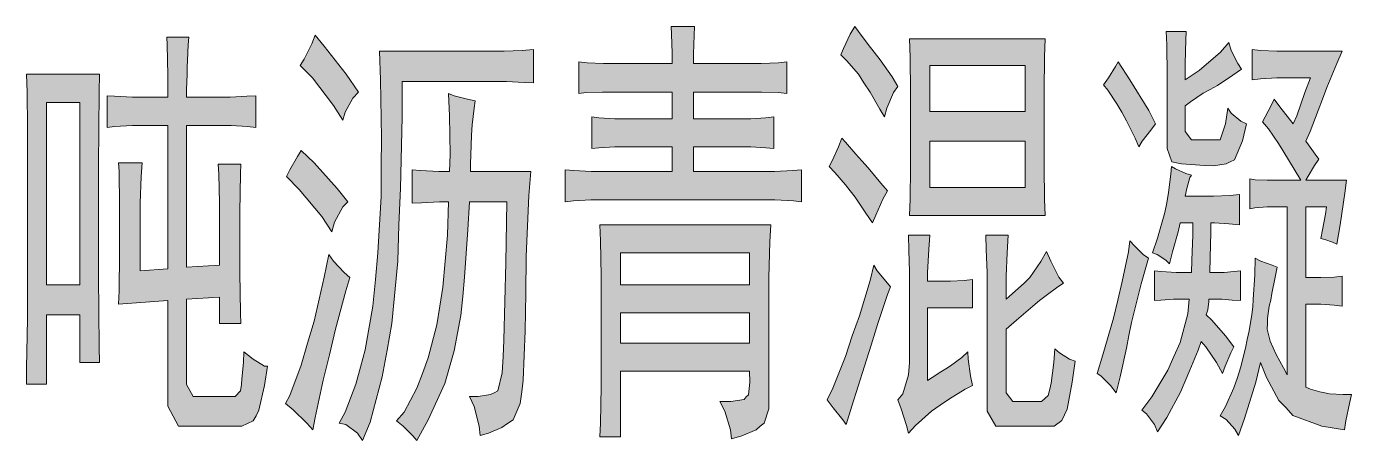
# Model space of a CAD drawing. Header units: millimetres. Extents: x 210 to 63265, y -7201 to 22496.
# Drawn here: x 60888.2 to 61351.6, y -3028.5 to -2883.9 of the extents above; entities that cross this region are included whole.
import ezdxf

# ---------------------------------------------------------------- set-up
doc = ezdxf.new("R2010")
doc.units = ezdxf.units.MM

msp = doc.modelspace()

# ---------------------------------------------------------------- hatches: boundary and pattern name
h = msp.add_hatch(color=0)
h.dxf.hatch_style = 2
h.paths.add_polyline_path([(61121.88, -2883.93), (61121.71, -2886.97), (61121.53, -2893.41), (61121.53, -2896.81), (61141.92, -2896.81), (61145.14, -2896.81), (61151.22, -2896.63), (61154.08, -2896.27), (61154.08, -2907.37), (61151.22, -2907.01), (61145.32, -2906.83), (61142.28, -2906.83), (61121.53, -2906.83), (61121.53, -2916.13), (61139.24, -2916.13), (61141.56, -2916.13), (61146.75, -2915.77), (61149.61, -2915.42), (61149.61, -2926.51), (61146.75, -2926.33), (61141.56, -2925.97), (61139.24, -2925.97), (61121.53, -2925.97), (61121.53, -2934.56), (61146.21, -2934.56), (61149.79, -2934.56), (61156.23, -2934.2), (61159.27, -2934.02), (61159.27, -2945.11), (61156.41, -2944.75), (61149.97, -2944.4), (61146.21, -2944.4), (61088.43, -2944.4), (61085.57, -2944.4), (61079.49, -2944.75), (61076.62, -2945.11), (61076.62, -2934.02), (61079.67, -2934.2), (61085.75, -2934.56), (61088.43, -2934.56), (61114.01, -2934.56), (61114.01, -2925.97), (61097.02, -2925.97), (61093.98, -2925.97), (61088.43, -2926.33), (61085.93, -2926.51), (61085.93, -2915.42), (61088.43, -2915.77), (61093.98, -2916.13), (61097.02, -2916.13), (61114.01, -2916.13), (61114.01, -2906.83), (61092.9, -2906.83), (61089.68, -2906.83), (61083.96, -2907.01), (61081.45, -2907.37), (61081.45, -2896.27), (61084.32, -2896.63), (61090.04, -2896.81), (61092.9, -2896.81), (61114.01, -2896.81), (61114.01, -2893.23), (61113.83, -2886.61), (61113.65, -2883.93)])
h = msp.add_hatch(color=0)
h.dxf.hatch_style = 2
h.paths.add_polyline_path([(61177.88, -2883.93), (61179.13, -2885.72), (61182.53, -2890.19), (61184.68, -2892.88), (61186.82, -2895.56), (61190.94, -2901.46), (61192.9, -2904.86), (61191.47, -2907.01), (61189.15, -2912.38), (61188.25, -2915.42), (61186.64, -2912.73), (61183.24, -2906.83), (61181.1, -2903.61), (61179.13, -2900.57), (61175.02, -2895.74), (61173.05, -2893.77), (61173.94, -2891.62), (61176.27, -2886.61)])
h = msp.add_hatch(color=0)
h.dxf.hatch_style = 2
h.paths.add_polyline_path([(61313.12, -2898.78), (61310.08, -2900.93), (61304.71, -2904.5), (61302.21, -2905.94), (61299.7, -2907.19), (61295.23, -2910.23), (61293.44, -2911.66), (61293.44, -2917.92), (61293.44, -2920.6), (61295.59, -2923.47), (61297.92, -2923.47), (61304.53, -2923.47), (61305.61, -2923.47), (61307.58, -2917.92), (61308.29, -2912.38), (61309.54, -2914.16), (61312.94, -2917.03), (61314.91, -2917.92), (61313.48, -2923.82), (61310.62, -2930.44), (61309.19, -2931.16), (61307.75, -2931.87), (61303.28, -2932.59), (61300.06, -2932.41), (61297.02, -2932.23), (61292.19, -2931.87), (61290.4, -2931.52), (61288.79, -2931.16), (61287.18, -2926.51), (61287.18, -2922.21), (61287.18, -2906.83), (61287.18, -2900.93), (61287, -2890.37), (61286.82, -2885.72), (61293.8, -2885.72), (61293.62, -2888.58), (61293.44, -2896.81), (61293.44, -2902.54), (61298.27, -2899.32), (61305.79, -2892.88), (61308.65, -2889.48), (61309.54, -2892.34), (61311.87, -2896.81)])
h = msp.add_hatch(color=0)
h.dxf.hatch_style = 2
h.paths.add_polyline_path([(60959.81, -3013.09), (60961.24, -3013.09), (60963.03, -3011.12), (60963.38, -3008.98), (60963.56, -3007.01), (60964.1, -3001.29), (60964.28, -2997.53), (60967.5, -3000.03), (60971.43, -3002.54), (60972.51, -3002.54), (60971.43, -3009.34), (60969.47, -3017.92), (60968.57, -3019.89), (60967.5, -3021.68), (60963.56, -3023.47), (60960.52, -3023.47), (60945.32, -3023.47), (60941.38, -3023.47), (60937.62, -3016.49), (60937.62, -3009.34), (60937.62, -2979.64), (60920.45, -2980.89), (60920.63, -2976.24), (60920.81, -2963.36), (60920.81, -2954.95), (60920.81, -2946.36), (60920.63, -2934.56), (60920.45, -2931.52), (60928.68, -2931.52), (60928.32, -2936.35), (60927.96, -2945.65), (60927.96, -2949.94), (60927.96, -2969.26), (60937.62, -2968.55), (60937.62, -2918.46), (60929.04, -2918.46), (60925.28, -2918.46), (60919.02, -2918.82), (60916.51, -2919.17), (60916.51, -2908.08), (60919.02, -2908.26), (60925.28, -2908.62), (60929.04, -2908.62), (60937.62, -2908.62), (60937.62, -2900.93), (60937.44, -2890.37), (60937.27, -2887.69), (60944.96, -2887.69), (60944.78, -2890.37), (60944.6, -2895.74), (60944.42, -2898.06), (60944.42, -2900.57), (60944.24, -2905.94), (60944.24, -2908.62), (60956.41, -2908.62), (60959.45, -2908.62), (60965.35, -2908.26), (60968.39, -2908.08), (60968.39, -2919.17), (60965.53, -2918.82), (60959.81, -2918.46), (60956.77, -2918.46), (60944.24, -2918.46), (60944.24, -2968.01), (60955.69, -2967.3), (60955.69, -2951.91), (60955.69, -2945.47), (60955.51, -2935.45), (60955.33, -2932.05), (60963.21, -2932.05), (60963.03, -2935.27), (60962.85, -2948.87), (60962.85, -2959.25), (60962.85, -2969.8), (60963.03, -2983.93), (60963.21, -2987.69), (60955.69, -2987.69), (60955.69, -2978.39), (60944.24, -2979.1), (60944.24, -3005.04), (60944.24, -3008.98), (60946.57, -3013.09), (60949.07, -3013.09)])
h = msp.add_hatch(color=0)
h.dxf.hatch_style = 2
h.paths.add_polyline_path([(60989.15, -2886.97), (60992.37, -2890.73), (61000.06, -2900.57), (61004.35, -2906.83), (61002.38, -2908.98), (60999.7, -2913.81), (60998.81, -2916.67), (60995.59, -2911.48), (60988.25, -2901.82), (60983.96, -2897.53), (60985.39, -2895.38), (60988.07, -2890.01)])
h = msp.add_hatch(color=0)
h.paths.add_polyline_path([(61244.43, -2888.22), (61244.25, -2894.49), (61244.07, -2906.47), (61244.07, -2912.38), (61244.07, -2927.76), (61244.07, -2932.95), (61244.25, -2944.22), (61244.43, -2949.94), (61197.02, -2949.94), (61197.2, -2944.22), (61197.38, -2933.31), (61197.38, -2928.48), (61197.38, -2912.38), (61197.38, -2906.83), (61197.2, -2894.66), (61197.02, -2888.22)])
h.paths.add_polyline_path([(61237.45, -2940.1), (61237.45, -2924), (61204.18, -2924), (61204.18, -2940.1)])
h.paths.add_polyline_path([(61237.45, -2913.63), (61237.45, -2897.53), (61204.18, -2897.53), (61204.18, -2913.63)])
h = msp.add_hatch(color=0)
h.dxf.hatch_style = 2
h.paths.add_polyline_path([(61005.78, -3028.48), (61003.99, -3025.97), (60999.88, -3022.93), (60997.55, -3022.39), (60999.7, -3018.64), (61003.46, -3008.8), (61005.07, -3002.9), (61006.68, -2996.81), (61009.36, -2981.61), (61010.25, -2972.3), (61011.15, -2963), (61012.22, -2943.32), (61012.22, -2932.95), (61012.4, -2922.75), (61012.04, -2902.54), (61011.69, -2892.52), (61052.83, -2892.52), (61055.34, -2892.52), (61061.6, -2892.34), (61065.53, -2891.98), (61065.53, -2903.61), (61062.31, -2903.43), (61056.05, -2903.07), (61052.83, -2903.07), (61019.56, -2903.07), (61019.56, -2915.42), (61019.02, -2940.46), (61018.48, -2953.16), (61018.13, -2965.86), (61015.98, -2987.69), (61014.37, -2996.99), (61012.58, -3006.29), (61008.47, -3022.04)])
h = msp.add_hatch(color=0)
h.dxf.hatch_style = 2
h.paths.add_polyline_path([(61320.46, -2917.21), (61321.35, -2915.42), (61323.5, -2911.48), (61324.57, -2909.33), (61326.54, -2912.02), (61329.94, -2916.31), (61331.19, -2917.92), (61332.44, -2915.06), (61335.3, -2907.01), (61337.27, -2901.82), (61328.33, -2901.82), (61325.46, -2901.82), (61319.74, -2902.18), (61316.88, -2902.54), (61316.88, -2891.98), (61319.74, -2892.34), (61325.46, -2892.52), (61328.33, -2892.52), (61348.36, -2892.52), (61346.4, -2896.81), (61343, -2905.22), (61341.39, -2909.33), (61339.96, -2913.27), (61337.09, -2920.6), (61335.66, -2924), (61336.56, -2925.26), (61338.88, -2928.48), (61340.13, -2930.26), (61338.7, -2932.41), (61336.38, -2936.17), (61335.66, -2937.6), (61349.79, -2937.6), (61349.26, -2942.07), (61347.65, -2953.16), (61346.4, -2959.96), (61344.96, -2959.25), (61342.28, -2958.35), (61340.85, -2957.99), (61341.39, -2954.95), (61342.46, -2949.41), (61342.82, -2946.9), (61335.66, -2946.9), (61335.66, -2971.59), (61339.06, -2971.59), (61340.85, -2971.59), (61345.5, -2971.41), (61348.36, -2971.05), (61348.36, -2981.61), (61345.5, -2981.25), (61340.85, -2980.89), (61339.06, -2980.89), (61335.66, -2980.89), (61335.66, -3009.87), (61337.27, -3010.59), (61340.49, -3011.48), (61342.28, -3011.84), (61343.89, -3012.2), (61348.72, -3012.38), (61351.58, -3012.38), (61350.87, -3015.6), (61349.62, -3021.68), (61349.08, -3024.72), (61341.21, -3023.47), (61331.01, -3019.71), (61328.68, -3017.03), (61326.18, -3014.52), (61321.89, -3006.47), (61319.74, -3001.29), (61318.13, -3008.08), (61314.19, -3020.78), (61312.05, -3026.69), (61310.8, -3024.54), (61307.75, -3021.14), (61305.61, -3019.89), (61307.58, -3016.67), (61310.44, -3010.05), (61311.69, -3006.47), (61312.76, -3003.07), (61314.55, -2996.28), (61315.09, -2993.24), (61315.8, -2990.19), (61316.7, -2984.47), (61317.06, -2981.79), (61317.24, -2979.28), (61317.77, -2970.69), (61317.95, -2964.79), (61319.92, -2965.86), (61323.85, -2967.3), (61325.64, -2968.01), (61324.93, -2971.41), (61323.68, -2977.13), (61323.32, -2979.46), (61322.78, -2981.61), (61322.24, -2985.9), (61322.24, -2987.69), (61322.07, -2989.66), (61323.14, -2993.77), (61324.21, -2996.1), (61325.29, -2998.42), (61327.79, -3003.07), (61329.04, -3005.58), (61329.04, -2946.9), (61324.57, -2946.9), (61322.07, -2946.9), (61317.77, -2947.26), (61315.98, -2947.62), (61315.98, -2937.06), (61317.95, -2937.42), (61322.07, -2937.6), (61324.21, -2937.6), (61333.87, -2937.6), (61327.61, -2927.22), (61326, -2924.72), (61322.6, -2919.71)])
h = msp.add_hatch(color=0)
h.dxf.hatch_style = 2
h.paths.add_polyline_path([(61270.01, -2896.27), (61274.12, -2902.54), (61280.74, -2913.27), (61283.07, -2917.92), (61281.46, -2920.07), (61278.42, -2924), (61277.16, -2925.97), (61275.91, -2922.93), (61272.87, -2916.85), (61271.26, -2913.81), (61269.47, -2910.94), (61266.43, -2906.11), (61264.82, -2904.33), (61266.61, -2901.82), (61269.11, -2897.88)])
h = msp.add_hatch(color=0)
h.paths.add_polyline_path([(60913.83, -2900.57), (60913.65, -2906.83), (60913.47, -2932.41), (60913.47, -2951.91), (60913.47, -2971.05), (60913.65, -2995.74), (60913.83, -3001.29), (60906.85, -3001.29), (60906.85, -2984.65), (60895.23, -2984.65), (60895.23, -3008.8), (60888.25, -3008.8), (60888.25, -3003.07), (60888.43, -2991.8), (60888.61, -2985.9), (60888.61, -2925.26), (60888.61, -2919.17), (60888.43, -2906.83), (60888.25, -2900.57)])
h.paths.add_polyline_path([(60906.85, -2974.09), (60906.85, -2910.41), (60895.23, -2910.41), (60895.23, -2974.09)])
h = msp.add_hatch(color=0)
h.dxf.hatch_style = 2
h.paths.add_polyline_path([(61046.93, -3026.69), (61046.57, -3023.47), (61044.78, -3016.67), (61043.17, -3013.09), (61046.21, -3013.09), (61050.51, -3012.38), (61051.76, -3011.84), (61053.01, -3011.12), (61054.62, -3004.86), (61054.98, -2999.14), (61055.16, -2993.41), (61055.87, -2966.4), (61056.23, -2945.11), (61043.17, -2945.11), (61042.63, -2954.95), (61041.38, -2971.41), (61040.85, -2978.21), (61040.13, -2984.83), (61037.8, -2997.17), (61036.19, -3002.9), (61034.58, -3008.62), (61028.68, -3021.32), (61024.74, -3028.48), (61023.31, -3026.87), (61019.91, -3023.47), (61017.59, -3021.68), (61020.27, -3018.64), (61024.74, -3010.23), (61026.71, -3005.04), (61028.68, -2999.68), (61031.72, -2988.05), (61032.8, -2981.61), (61033.87, -2974.99), (61035.48, -2956.74), (61035.84, -2945.11), (61032.62, -2945.11), (61026.35, -2945.47), (61023.13, -2945.65), (61023.13, -2934.02), (61026, -2934.2), (61032.44, -2934.56), (61036.19, -2934.56), (61036.37, -2928.65), (61036.19, -2915.06), (61035.84, -2907.37), (61037.8, -2908.08), (61042.46, -2909.33), (61045.14, -2909.87), (61044.78, -2912.38), (61044.07, -2918.28), (61043.89, -2921.86), (61043.71, -2925.43), (61043.53, -2931.87), (61043.53, -2934.56), (61064.64, -2934.56), (61063.92, -2942.97), (61063.03, -2964.25), (61062.85, -2977.13), (61062.67, -2990.19), (61061.95, -3007.37), (61061.42, -3011.48), (61060.88, -3015.6), (61058.38, -3021.32), (61056.41, -3022.57), (61054.44, -3024), (61049.79, -3025.97)])
h = msp.add_hatch(color=0)
h.dxf.hatch_style = 2
h.paths.add_polyline_path([(61173.41, -2922.93), (61174.66, -2924.36), (61178.24, -2928.48), (61180.38, -2930.8), (61182.53, -2933.31), (61187, -2938.67), (61189.33, -2941.36), (61187.72, -2944.22), (61185.21, -2949.76), (61184.14, -2952.45), (61181.81, -2949.05), (61178.06, -2943.5), (61176.27, -2941.36), (61174.66, -2939.21), (61170.9, -2934.92), (61168.93, -2932.77), (61170.01, -2930.8), (61172.15, -2925.97)])
h = msp.add_hatch(color=0)
h.dxf.hatch_style = 2
h.paths.add_polyline_path([(60984.32, -2927.22), (60988.79, -2931.52), (60996.84, -2940.46), (61000.59, -2945.11), (60998.81, -2946.9), (60995.94, -2952.27), (60995.05, -2955.67), (60991.47, -2950.3), (60983.6, -2940.82), (60979.13, -2936.35), (60980.38, -2934.02), (60983.06, -2929.37)])
h = msp.add_hatch(color=0)
h.dxf.hatch_style = 2
h.paths.add_polyline_path([(61300.78, -2984.65), (61302.75, -2986.44), (61307.58, -2991.98), (61310.44, -2995.74), (61309.36, -2997.89), (61307.4, -3002.54), (61306.5, -3005.04), (61304.36, -3001.29), (61300.6, -2995.74), (61298.99, -2993.95), (61297.92, -2996.99), (61295.05, -3003.97), (61293.44, -3007.73), (61291.83, -3011.66), (61287, -3020.43), (61283.78, -3025.44), (61282.71, -3022.93), (61279.85, -3019.17), (61278.24, -3017.92), (61281.81, -3013.27), (61287.36, -3003.97), (61289.51, -2999.14), (61291.65, -2994.31), (61294.34, -2984.29), (61294.87, -2979.1), (61291.65, -2979.1), (61289.33, -2979.1), (61284.86, -2979.46), (61282.71, -2979.64), (61282.71, -2969.26), (61285.03, -2969.44), (61290.22, -2969.8), (61293.09, -2969.8), (61295.59, -2969.8), (61295.77, -2965.51), (61296.13, -2956.74), (61296.13, -2952.45), (61291.65, -2952.45), (61290.94, -2955.67), (61288.97, -2962.64), (61287.9, -2966.76), (61286.64, -2965.51), (61283.6, -2963.54), (61281.99, -2963), (61283.78, -2957.81), (61286.29, -2948.87), (61287, -2945.47), (61287.54, -2941.89), (61288.43, -2935.45), (61288.61, -2932.77), (61290.04, -2933.66), (61293.62, -2935.27), (61295.59, -2935.81), (61295.05, -2936.7), (61293.98, -2940.46), (61293.44, -2943.14), (61300.78, -2943.14), (61303.28, -2943.14), (61309.01, -2942.97), (61312.41, -2942.61), (61312.41, -2953.16), (61308.65, -2952.81), (61303.64, -2952.45), (61302.39, -2952.45), (61302.39, -2955.85), (61302.21, -2964.61), (61302.03, -2969.8), (61305.61, -2969.8), (61307.04, -2969.8), (61310.44, -2969.44), (61312.76, -2969.26), (61312.76, -2979.64), (61309.9, -2979.46), (61306.32, -2979.1), (61305.25, -2979.1), (61301.67, -2979.1), (61301.67, -2980), (61301.31, -2982.86)])
h = msp.add_hatch(color=0)
h.paths.add_polyline_path([(61130.65, -3014.88), (61134.59, -3014.88), (61139.24, -3014.17), (61139.95, -3013.27), (61140.67, -3012.56), (61141.2, -3008.08), (61141.03, -3004.33), (61095.94, -3004.33), (61095.94, -3027.22), (61088.79, -3027.22), (61088.97, -3022.39), (61089.15, -3009.69), (61089.15, -3002), (61089.15, -2977.85), (61089.15, -2971.05), (61088.97, -2958.71), (61088.79, -2953.16), (61148.54, -2953.16), (61148.18, -2959.07), (61147.82, -2971.59), (61147.82, -2978.39), (61147.82, -3013.63), (61147.82, -3017.39), (61146.21, -3022.39), (61144.78, -3023.47), (61143.35, -3024.72), (61138.34, -3026.87), (61134.76, -3027.94), (61134.41, -3024.72), (61132.44, -3018.28)])
h.paths.add_polyline_path([(61141.03, -2974.09), (61141.03, -2963), (61095.94, -2963), (61095.94, -2974.09)])
h.paths.add_polyline_path([(61141.03, -2994.49), (61141.03, -2983.93), (61095.94, -2983.93), (61095.94, -2994.49)])
h = msp.add_hatch(color=0)
h.dxf.hatch_style = 2
h.paths.add_polyline_path([(61192.9, -3014.34), (61194.69, -3012.2), (61196.66, -3005.58), (61197.02, -3001.29), (61197.02, -2971.59), (61197.02, -2969.44), (61196.84, -2962.11), (61196.66, -2956.74), (61204.18, -2956.74), (61203.82, -2961.75), (61203.28, -2969.8), (61203.28, -2972.84), (61209.36, -2972.84), (61211.33, -2972.84), (61216.16, -2972.66), (61219.02, -2972.3), (61219.02, -2982.14), (61203.28, -2982.14), (61203.28, -3007.55), (61204.89, -3006.47), (61207.93, -3004.51), (61209.72, -3003.43), (61211.33, -3002.36), (61215.27, -2999.5), (61217.41, -2997.53), (61217.59, -3000.03), (61218.31, -3005.94), (61219.02, -3009.34), (61216.52, -3010.59), (61210.97, -3013.99), (61207.75, -3016.13), (61204.71, -3018.28), (61199.17, -3023.29), (61196.66, -3025.97), (61195.95, -3023.29), (61194.16, -3017.39)])
h = msp.add_hatch(color=0)
h.dxf.hatch_style = 2
h.paths.add_polyline_path([(61231.55, -2956.74), (61231.19, -2963), (61230.83, -2971.05), (61230.83, -2972.84), (61230.83, -2979.1), (61231.9, -2978.21), (61235.12, -2975.35), (61237.09, -2973.56), (61239.06, -2971.59), (61242.99, -2966.04), (61244.96, -2962.47), (61246.39, -2965.86), (61249.26, -2971.41), (61250.87, -2973.56), (61248.9, -2974.81), (61244.78, -2977.85), (61242.46, -2979.64), (61240.13, -2981.61), (61234.41, -2986.44), (61230.83, -2989.66), (61230.83, -3008.8), (61230.83, -3011.84), (61233.16, -3014.88), (61235.66, -3014.88), (61241.56, -3014.88), (61243.17, -3014.88), (61245.5, -3012.73), (61246.04, -3010.59), (61246.57, -3008.44), (61247.47, -3001.29), (61247.83, -2996.46), (61249.44, -2997.89), (61253.01, -3000.03), (61254.98, -3000.75), (61253.91, -3008.08), (61252.12, -3017.56), (61251.22, -3019.53), (61250.33, -3021.5), (61247.65, -3023.47), (61246.04, -3023.47), (61230.47, -3023.47), (61227.25, -3023.47), (61224.21, -3018.28), (61224.21, -3013.09), (61224.21, -2972.84), (61224.21, -2969.8), (61223.85, -2961.75), (61223.67, -2956.74)])
h = msp.add_hatch(color=0)
h.dxf.hatch_style = 2
h.paths.add_polyline_path([(61262.67, -3005.04), (61264.64, -2998.6), (61268.4, -2985.72), (61269.83, -2979.46), (61271.44, -2973.02), (61273.59, -2962.64), (61274.12, -2958.71), (61275.73, -2960.5), (61278.77, -2963.54), (61280.56, -2964.79), (61278.06, -2973.74), (61274.66, -2987.33), (61273.76, -2991.8), (61272.87, -2996.28), (61270.72, -3006.29), (61269.29, -3011.84), (61267.32, -3009.34), (61263.93, -3005.94)])
h = msp.add_hatch(color=0)
h.dxf.hatch_style = 2
h.paths.add_polyline_path([(61001.31, -2971.59), (60999.88, -2976.24), (60996.3, -2989.66), (60994.15, -2998.6), (60992.01, -3007.37), (60989.15, -3020.43), (60988.43, -3024.72), (60986.28, -3022.39), (60981.45, -3017.74), (60978.77, -3015.6), (60980.38, -3012.73), (60984.32, -3002.18), (60986.46, -2994.49), (60988.79, -2986.79), (60992.37, -2971.41), (60993.98, -2963.54), (60995.59, -2965.86), (60999.34, -2969.8)])
h = msp.add_hatch(color=0)
h.dxf.hatch_style = 2
h.paths.add_polyline_path([(61190.4, -2974.81), (61189.33, -2977.49), (61185.93, -2987.69), (61183.6, -2995.2), (61181.28, -3002.54), (61176.8, -3016.49), (61174.84, -3022.93), (61173.76, -3021.32), (61170.36, -3017.03), (61168.22, -3014.34), (61170.19, -3010.23), (61174.66, -2999.14), (61176.98, -2991.98), (61179.49, -2985.01), (61183.24, -2972.66), (61184.5, -2967.3), (61185.75, -2969.26), (61188.79, -2972.84)])

# ---------------------------------------------------------------- linework, layer by layer
at = {"color": 0, "lineweight": 0}
for points in [[(61121.88, -2883.93), (61121.71, -2886.97), (61121.53, -2893.41), (61121.53, -2896.81), (61141.92, -2896.81), (61145.14, -2896.81), (61151.22, -2896.63), (61154.08, -2896.27), (61154.08, -2907.37), (61151.22, -2907.01), (61145.32, -2906.83), (61142.28, -2906.83), (61121.53, -2906.83), (61121.53, -2916.13), (61139.24, -2916.13), (61141.56, -2916.13), (61146.75, -2915.77), (61149.61, -2915.42), (61149.61, -2926.51), (61146.75, -2926.33), (61141.56, -2925.97), (61139.24, -2925.97), (61121.53, -2925.97), (61121.53, -2934.56), (61146.21, -2934.56), (61149.79, -2934.56), (61156.23, -2934.2), (61159.27, -2934.02), (61159.27, -2945.11), (61156.41, -2944.75), (61149.97, -2944.4), (61146.21, -2944.4), (61088.43, -2944.4), (61085.57, -2944.4), (61079.49, -2944.75), (61076.62, -2945.11), (61076.62, -2934.02), (61079.67, -2934.2), (61085.75, -2934.56), (61088.43, -2934.56), (61114.01, -2934.56), (61114.01, -2925.97), (61097.02, -2925.97), (61093.98, -2925.97), (61088.43, -2926.33), (61085.93, -2926.51), (61085.93, -2915.42), (61088.43, -2915.77), (61093.98, -2916.13), (61097.02, -2916.13), (61114.01, -2916.13), (61114.01, -2906.83), (61092.9, -2906.83), (61089.68, -2906.83), (61083.96, -2907.01), (61081.45, -2907.37), (61081.45, -2896.27), (61084.32, -2896.63), (61090.04, -2896.81), (61092.9, -2896.81), (61114.01, -2896.81), (61114.01, -2893.23), (61113.83, -2886.61), (61113.65, -2883.93)], [(61177.88, -2883.93), (61179.13, -2885.72), (61182.53, -2890.19), (61184.68, -2892.88), (61186.82, -2895.56), (61190.94, -2901.46), (61192.9, -2904.86), (61191.47, -2907.01), (61189.15, -2912.38), (61188.25, -2915.42), (61186.64, -2912.73), (61183.24, -2906.83), (61181.1, -2903.61), (61179.13, -2900.57), (61175.02, -2895.74), (61173.05, -2893.77), (61173.94, -2891.62), (61176.27, -2886.61)], [(61313.12, -2898.78), (61310.08, -2900.93), (61304.71, -2904.5), (61302.21, -2905.94), (61299.7, -2907.19), (61295.23, -2910.23), (61293.44, -2911.66), (61293.44, -2917.92), (61293.44, -2920.6), (61295.59, -2923.47), (61297.92, -2923.47), (61304.53, -2923.47), (61305.61, -2923.47), (61307.58, -2917.92), (61308.29, -2912.38), (61309.54, -2914.16), (61312.94, -2917.03), (61314.91, -2917.92), (61313.48, -2923.82), (61310.62, -2930.44), (61309.19, -2931.16), (61307.75, -2931.87), (61303.28, -2932.59), (61300.06, -2932.41), (61297.02, -2932.23), (61292.19, -2931.87), (61290.4, -2931.52), (61288.79, -2931.16), (61287.18, -2926.51), (61287.18, -2922.21), (61287.18, -2906.83), (61287.18, -2900.93), (61287, -2890.37), (61286.82, -2885.72), (61293.8, -2885.72), (61293.62, -2888.58), (61293.44, -2896.81), (61293.44, -2902.54), (61298.27, -2899.32), (61305.79, -2892.88), (61308.65, -2889.48), (61309.54, -2892.34), (61311.87, -2896.81)], [(60959.81, -3013.09), (60961.24, -3013.09), (60963.03, -3011.12), (60963.38, -3008.98), (60963.56, -3007.01), (60964.1, -3001.29), (60964.28, -2997.53), (60967.5, -3000.03), (60971.43, -3002.54), (60972.51, -3002.54), (60971.43, -3009.34), (60969.47, -3017.92), (60968.57, -3019.89), (60967.5, -3021.68), (60963.56, -3023.47), (60960.52, -3023.47), (60945.32, -3023.47), (60941.38, -3023.47), (60937.62, -3016.49), (60937.62, -3009.34), (60937.62, -2979.64), (60920.45, -2980.89), (60920.63, -2976.24), (60920.81, -2963.36), (60920.81, -2954.95), (60920.81, -2946.36), (60920.63, -2934.56), (60920.45, -2931.52), (60928.68, -2931.52), (60928.32, -2936.35), (60927.96, -2945.65), (60927.96, -2949.94), (60927.96, -2969.26), (60937.62, -2968.55), (60937.62, -2918.46), (60929.04, -2918.46), (60925.28, -2918.46), (60919.02, -2918.82), (60916.51, -2919.17), (60916.51, -2908.08), (60919.02, -2908.26), (60925.28, -2908.62), (60929.04, -2908.62), (60937.62, -2908.62), (60937.62, -2900.93), (60937.44, -2890.37), (60937.27, -2887.69), (60944.96, -2887.69), (60944.78, -2890.37), (60944.6, -2895.74), (60944.42, -2898.06), (60944.42, -2900.57), (60944.24, -2905.94), (60944.24, -2908.62), (60956.41, -2908.62), (60959.45, -2908.62), (60965.35, -2908.26), (60968.39, -2908.08), (60968.39, -2919.17), (60965.53, -2918.82), (60959.81, -2918.46), (60956.77, -2918.46), (60944.24, -2918.46), (60944.24, -2968.01), (60955.69, -2967.3), (60955.69, -2951.91), (60955.69, -2945.47), (60955.51, -2935.45), (60955.33, -2932.05), (60963.21, -2932.05), (60963.03, -2935.27), (60962.85, -2948.87), (60962.85, -2959.25), (60962.85, -2969.8), (60963.03, -2983.93), (60963.21, -2987.69), (60955.69, -2987.69), (60955.69, -2978.39), (60944.24, -2979.1), (60944.24, -3005.04), (60944.24, -3008.98), (60946.57, -3013.09), (60949.07, -3013.09)], [(60989.15, -2886.97), (60992.37, -2890.73), (61000.06, -2900.57), (61004.35, -2906.83), (61002.38, -2908.98), (60999.7, -2913.81), (60998.81, -2916.67), (60995.59, -2911.48), (60988.25, -2901.82), (60983.96, -2897.53), (60985.39, -2895.38), (60988.07, -2890.01)], [(61244.43, -2888.22), (61244.25, -2894.49), (61244.07, -2906.47), (61244.07, -2912.38), (61244.07, -2927.76), (61244.07, -2932.95), (61244.25, -2944.22), (61244.43, -2949.94), (61197.02, -2949.94), (61197.2, -2944.22), (61197.38, -2933.31), (61197.38, -2928.48), (61197.38, -2912.38), (61197.38, -2906.83), (61197.2, -2894.66), (61197.02, -2888.22)], [(61005.78, -3028.48), (61003.99, -3025.97), (60999.88, -3022.93), (60997.55, -3022.39), (60999.7, -3018.64), (61003.46, -3008.8), (61005.07, -3002.9), (61006.68, -2996.81), (61009.36, -2981.61), (61010.25, -2972.3), (61011.15, -2963), (61012.22, -2943.32), (61012.22, -2932.95), (61012.4, -2922.75), (61012.04, -2902.54), (61011.69, -2892.52), (61052.83, -2892.52), (61055.34, -2892.52), (61061.6, -2892.34), (61065.53, -2891.98), (61065.53, -2903.61), (61062.31, -2903.43), (61056.05, -2903.07), (61052.83, -2903.07), (61019.56, -2903.07), (61019.56, -2915.42), (61019.02, -2940.46), (61018.48, -2953.16), (61018.13, -2965.86), (61015.98, -2987.69), (61014.37, -2996.99), (61012.58, -3006.29), (61008.47, -3022.04)], [(61320.46, -2917.21), (61321.35, -2915.42), (61323.5, -2911.48), (61324.57, -2909.33), (61326.54, -2912.02), (61329.94, -2916.31), (61331.19, -2917.92), (61332.44, -2915.06), (61335.3, -2907.01), (61337.27, -2901.82), (61328.33, -2901.82), (61325.46, -2901.82), (61319.74, -2902.18), (61316.88, -2902.54), (61316.88, -2891.98), (61319.74, -2892.34), (61325.46, -2892.52), (61328.33, -2892.52), (61348.36, -2892.52), (61346.4, -2896.81), (61343, -2905.22), (61341.39, -2909.33), (61339.96, -2913.27), (61337.09, -2920.6), (61335.66, -2924), (61336.56, -2925.26), (61338.88, -2928.48), (61340.13, -2930.26), (61338.7, -2932.41), (61336.38, -2936.17), (61335.66, -2937.6), (61349.79, -2937.6), (61349.26, -2942.07), (61347.65, -2953.16), (61346.4, -2959.96), (61344.96, -2959.25), (61342.28, -2958.35), (61340.85, -2957.99), (61341.39, -2954.95), (61342.46, -2949.41), (61342.82, -2946.9), (61335.66, -2946.9), (61335.66, -2971.59), (61339.06, -2971.59), (61340.85, -2971.59), (61345.5, -2971.41), (61348.36, -2971.05), (61348.36, -2981.61), (61345.5, -2981.25), (61340.85, -2980.89), (61339.06, -2980.89), (61335.66, -2980.89), (61335.66, -3009.87), (61337.27, -3010.59), (61340.49, -3011.48), (61342.28, -3011.84), (61343.89, -3012.2), (61348.72, -3012.38), (61351.58, -3012.38), (61350.87, -3015.6), (61349.62, -3021.68), (61349.08, -3024.72), (61341.21, -3023.47), (61331.01, -3019.71), (61328.68, -3017.03), (61326.18, -3014.52), (61321.89, -3006.47), (61319.74, -3001.29), (61318.13, -3008.08), (61314.19, -3020.78), (61312.05, -3026.69), (61310.8, -3024.54), (61307.75, -3021.14), (61305.61, -3019.89), (61307.58, -3016.67), (61310.44, -3010.05), (61311.69, -3006.47), (61312.76, -3003.07), (61314.55, -2996.28), (61315.09, -2993.24), (61315.8, -2990.19), (61316.7, -2984.47), (61317.06, -2981.79), (61317.24, -2979.28), (61317.77, -2970.69), (61317.95, -2964.79), (61319.92, -2965.86), (61323.85, -2967.3), (61325.64, -2968.01), (61324.93, -2971.41), (61323.68, -2977.13), (61323.32, -2979.46), (61322.78, -2981.61), (61322.24, -2985.9), (61322.24, -2987.69), (61322.07, -2989.66), (61323.14, -2993.77), (61324.21, -2996.1), (61325.29, -2998.42), (61327.79, -3003.07), (61329.04, -3005.58), (61329.04, -2946.9), (61324.57, -2946.9), (61322.07, -2946.9), (61317.77, -2947.26), (61315.98, -2947.62), (61315.98, -2937.06), (61317.95, -2937.42), (61322.07, -2937.6), (61324.21, -2937.6), (61333.87, -2937.6), (61327.61, -2927.22), (61326, -2924.72), (61322.6, -2919.71)], [(61237.45, -2913.63), (61237.45, -2897.53), (61204.18, -2897.53), (61204.18, -2913.63)], [(61270.01, -2896.27), (61274.12, -2902.54), (61280.74, -2913.27), (61283.07, -2917.92), (61281.46, -2920.07), (61278.42, -2924), (61277.16, -2925.97), (61275.91, -2922.93), (61272.87, -2916.85), (61271.26, -2913.81), (61269.47, -2910.94), (61266.43, -2906.11), (61264.82, -2904.33), (61266.61, -2901.82), (61269.11, -2897.88)], [(60913.83, -2900.57), (60913.65, -2906.83), (60913.47, -2932.41), (60913.47, -2951.91), (60913.47, -2971.05), (60913.65, -2995.74), (60913.83, -3001.29), (60906.85, -3001.29), (60906.85, -2984.65), (60895.23, -2984.65), (60895.23, -3008.8), (60888.25, -3008.8), (60888.25, -3003.07), (60888.43, -2991.8), (60888.61, -2985.9), (60888.61, -2925.26), (60888.61, -2919.17), (60888.43, -2906.83), (60888.25, -2900.57)], [(61046.93, -3026.69), (61046.57, -3023.47), (61044.78, -3016.67), (61043.17, -3013.09), (61046.21, -3013.09), (61050.51, -3012.38), (61051.76, -3011.84), (61053.01, -3011.12), (61054.62, -3004.86), (61054.98, -2999.14), (61055.16, -2993.41), (61055.87, -2966.4), (61056.23, -2945.11), (61043.17, -2945.11), (61042.63, -2954.95), (61041.38, -2971.41), (61040.85, -2978.21), (61040.13, -2984.83), (61037.8, -2997.17), (61036.19, -3002.9), (61034.58, -3008.62), (61028.68, -3021.32), (61024.74, -3028.48), (61023.31, -3026.87), (61019.91, -3023.47), (61017.59, -3021.68), (61020.27, -3018.64), (61024.74, -3010.23), (61026.71, -3005.04), (61028.68, -2999.68), (61031.72, -2988.05), (61032.8, -2981.61), (61033.87, -2974.99), (61035.48, -2956.74), (61035.84, -2945.11), (61032.62, -2945.11), (61026.35, -2945.47), (61023.13, -2945.65), (61023.13, -2934.02), (61026, -2934.2), (61032.44, -2934.56), (61036.19, -2934.56), (61036.37, -2928.65), (61036.19, -2915.06), (61035.84, -2907.37), (61037.8, -2908.08), (61042.46, -2909.33), (61045.14, -2909.87), (61044.78, -2912.38), (61044.07, -2918.28), (61043.89, -2921.86), (61043.71, -2925.43), (61043.53, -2931.87), (61043.53, -2934.56), (61064.64, -2934.56), (61063.92, -2942.97), (61063.03, -2964.25), (61062.85, -2977.13), (61062.67, -2990.19), (61061.95, -3007.37), (61061.42, -3011.48), (61060.88, -3015.6), (61058.38, -3021.32), (61056.41, -3022.57), (61054.44, -3024), (61049.79, -3025.97)], [(60906.85, -2974.09), (60906.85, -2910.41), (60895.23, -2910.41), (60895.23, -2974.09)], [(61173.41, -2922.93), (61174.66, -2924.36), (61178.24, -2928.48), (61180.38, -2930.8), (61182.53, -2933.31), (61187, -2938.67), (61189.33, -2941.36), (61187.72, -2944.22), (61185.21, -2949.76), (61184.14, -2952.45), (61181.81, -2949.05), (61178.06, -2943.5), (61176.27, -2941.36), (61174.66, -2939.21), (61170.9, -2934.92), (61168.93, -2932.77), (61170.01, -2930.8), (61172.15, -2925.97)], [(60984.32, -2927.22), (60988.79, -2931.52), (60996.84, -2940.46), (61000.59, -2945.11), (60998.81, -2946.9), (60995.94, -2952.27), (60995.05, -2955.67), (60991.47, -2950.3), (60983.6, -2940.82), (60979.13, -2936.35), (60980.38, -2934.02), (60983.06, -2929.37)], [(61237.45, -2940.1), (61237.45, -2924), (61204.18, -2924), (61204.18, -2940.1)], [(61300.78, -2984.65), (61302.75, -2986.44), (61307.58, -2991.98), (61310.44, -2995.74), (61309.36, -2997.89), (61307.4, -3002.54), (61306.5, -3005.04), (61304.36, -3001.29), (61300.6, -2995.74), (61298.99, -2993.95), (61297.92, -2996.99), (61295.05, -3003.97), (61293.44, -3007.73), (61291.83, -3011.66), (61287, -3020.43), (61283.78, -3025.44), (61282.71, -3022.93), (61279.85, -3019.17), (61278.24, -3017.92), (61281.81, -3013.27), (61287.36, -3003.97), (61289.51, -2999.14), (61291.65, -2994.31), (61294.34, -2984.29), (61294.87, -2979.1), (61291.65, -2979.1), (61289.33, -2979.1), (61284.86, -2979.46), (61282.71, -2979.64), (61282.71, -2969.26), (61285.03, -2969.44), (61290.22, -2969.8), (61293.09, -2969.8), (61295.59, -2969.8), (61295.77, -2965.51), (61296.13, -2956.74), (61296.13, -2952.45), (61291.65, -2952.45), (61290.94, -2955.67), (61288.97, -2962.64), (61287.9, -2966.76), (61286.64, -2965.51), (61283.6, -2963.54), (61281.99, -2963), (61283.78, -2957.81), (61286.29, -2948.87), (61287, -2945.47), (61287.54, -2941.89), (61288.43, -2935.45), (61288.61, -2932.77), (61290.04, -2933.66), (61293.62, -2935.27), (61295.59, -2935.81), (61295.05, -2936.7), (61293.98, -2940.46), (61293.44, -2943.14), (61300.78, -2943.14), (61303.28, -2943.14), (61309.01, -2942.97), (61312.41, -2942.61), (61312.41, -2953.16), (61308.65, -2952.81), (61303.64, -2952.45), (61302.39, -2952.45), (61302.39, -2955.85), (61302.21, -2964.61), (61302.03, -2969.8), (61305.61, -2969.8), (61307.04, -2969.8), (61310.44, -2969.44), (61312.76, -2969.26), (61312.76, -2979.64), (61309.9, -2979.46), (61306.32, -2979.1), (61305.25, -2979.1), (61301.67, -2979.1), (61301.67, -2980), (61301.31, -2982.86)], [(61130.65, -3014.88), (61134.59, -3014.88), (61139.24, -3014.17), (61139.95, -3013.27), (61140.67, -3012.56), (61141.2, -3008.08), (61141.03, -3004.33), (61095.94, -3004.33), (61095.94, -3027.22), (61088.79, -3027.22), (61088.97, -3022.39), (61089.15, -3009.69), (61089.15, -3002), (61089.15, -2977.85), (61089.15, -2971.05), (61088.97, -2958.71), (61088.79, -2953.16), (61148.54, -2953.16), (61148.18, -2959.07), (61147.82, -2971.59), (61147.82, -2978.39), (61147.82, -3013.63), (61147.82, -3017.39), (61146.21, -3022.39), (61144.78, -3023.47), (61143.35, -3024.72), (61138.34, -3026.87), (61134.76, -3027.94), (61134.41, -3024.72), (61132.44, -3018.28)], [(61192.9, -3014.34), (61194.69, -3012.2), (61196.66, -3005.58), (61197.02, -3001.29), (61197.02, -2971.59), (61197.02, -2969.44), (61196.84, -2962.11), (61196.66, -2956.74), (61204.18, -2956.74), (61203.82, -2961.75), (61203.28, -2969.8), (61203.28, -2972.84), (61209.36, -2972.84), (61211.33, -2972.84), (61216.16, -2972.66), (61219.02, -2972.3), (61219.02, -2982.14), (61203.28, -2982.14), (61203.28, -3007.55), (61204.89, -3006.47), (61207.93, -3004.51), (61209.72, -3003.43), (61211.33, -3002.36), (61215.27, -2999.5), (61217.41, -2997.53), (61217.59, -3000.03), (61218.31, -3005.94), (61219.02, -3009.34), (61216.52, -3010.59), (61210.97, -3013.99), (61207.75, -3016.13), (61204.71, -3018.28), (61199.17, -3023.29), (61196.66, -3025.97), (61195.95, -3023.29), (61194.16, -3017.39)], [(61231.55, -2956.74), (61231.19, -2963), (61230.83, -2971.05), (61230.83, -2972.84), (61230.83, -2979.1), (61231.9, -2978.21), (61235.12, -2975.35), (61237.09, -2973.56), (61239.06, -2971.59), (61242.99, -2966.04), (61244.96, -2962.47), (61246.39, -2965.86), (61249.26, -2971.41), (61250.87, -2973.56), (61248.9, -2974.81), (61244.78, -2977.85), (61242.46, -2979.64), (61240.13, -2981.61), (61234.41, -2986.44), (61230.83, -2989.66), (61230.83, -3008.8), (61230.83, -3011.84), (61233.16, -3014.88), (61235.66, -3014.88), (61241.56, -3014.88), (61243.17, -3014.88), (61245.5, -3012.73), (61246.04, -3010.59), (61246.57, -3008.44), (61247.47, -3001.29), (61247.83, -2996.46), (61249.44, -2997.89), (61253.01, -3000.03), (61254.98, -3000.75), (61253.91, -3008.08), (61252.12, -3017.56), (61251.22, -3019.53), (61250.33, -3021.5), (61247.65, -3023.47), (61246.04, -3023.47), (61230.47, -3023.47), (61227.25, -3023.47), (61224.21, -3018.28), (61224.21, -3013.09), (61224.21, -2972.84), (61224.21, -2969.8), (61223.85, -2961.75), (61223.67, -2956.74)], [(61262.67, -3005.04), (61264.64, -2998.6), (61268.4, -2985.72), (61269.83, -2979.46), (61271.44, -2973.02), (61273.59, -2962.64), (61274.12, -2958.71), (61275.73, -2960.5), (61278.77, -2963.54), (61280.56, -2964.79), (61278.06, -2973.74), (61274.66, -2987.33), (61273.76, -2991.8), (61272.87, -2996.28), (61270.72, -3006.29), (61269.29, -3011.84), (61267.32, -3009.34), (61263.93, -3005.94)], [(61001.31, -2971.59), (60999.88, -2976.24), (60996.3, -2989.66), (60994.15, -2998.6), (60992.01, -3007.37), (60989.15, -3020.43), (60988.43, -3024.72), (60986.28, -3022.39), (60981.45, -3017.74), (60978.77, -3015.6), (60980.38, -3012.73), (60984.32, -3002.18), (60986.46, -2994.49), (60988.79, -2986.79), (60992.37, -2971.41), (60993.98, -2963.54), (60995.59, -2965.86), (60999.34, -2969.8)], [(61141.03, -2974.09), (61141.03, -2963), (61095.94, -2963), (61095.94, -2974.09)], [(61190.4, -2974.81), (61189.33, -2977.49), (61185.93, -2987.69), (61183.6, -2995.2), (61181.28, -3002.54), (61176.8, -3016.49), (61174.84, -3022.93), (61173.76, -3021.32), (61170.36, -3017.03), (61168.22, -3014.34), (61170.19, -3010.23), (61174.66, -2999.14), (61176.98, -2991.98), (61179.49, -2985.01), (61183.24, -2972.66), (61184.5, -2967.3), (61185.75, -2969.26), (61188.79, -2972.84)], [(61141.03, -2994.49), (61141.03, -2983.93), (61095.94, -2983.93), (61095.94, -2994.49)]]:
    msp.add_lwpolyline(points, close=True, dxfattribs=at)

doc.saveas('drawing.dxf')
